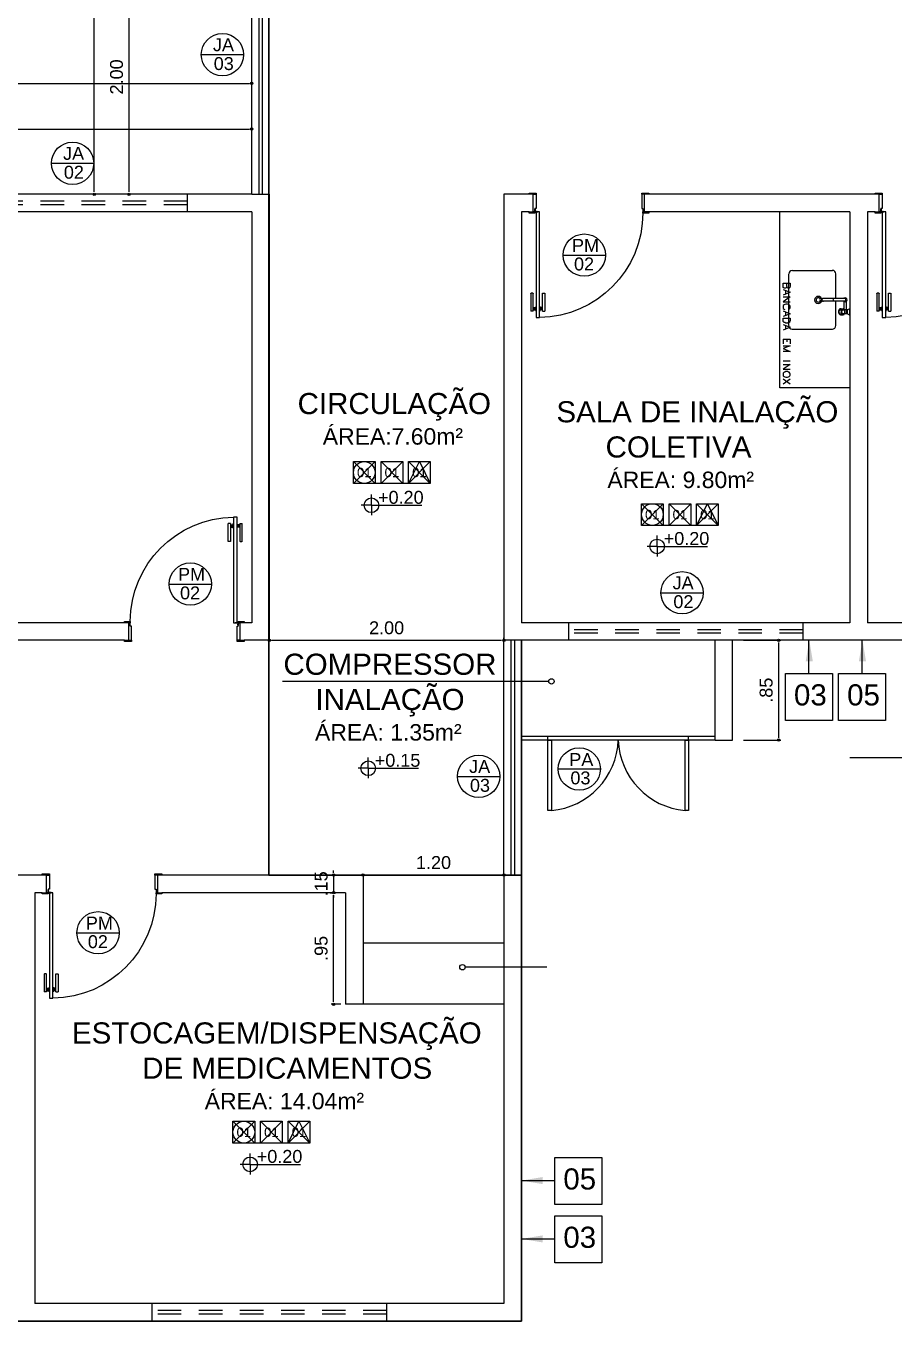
# Model space of a CAD drawing. Header units: millimetres. Extents: x 2125 to 3408, y 1171 to 1686.
# Drawn here: x 2905.72 to 2913.12, y 1519.63 to 1530.67 of the extents above; entities that cross this region are included whole.
import ezdxf
from ezdxf.enums import TextEntityAlignment as Align

# ---------------------------------------------------------------- set-up
doc = ezdxf.new("R2010")
doc.units = ezdxf.units.MM
doc.linetypes.add('CONTORNO_QUADRO_T', pattern=[0.35, 0.2, -0.15])
for name, color, linetype in [('APCOZ', 7, 'Continuous'), ('APCOZ-I', 251, 'Continuous'), ('at_Entity', 7, 'Continuous'), ('CALÇADA', 252, 'Continuous'), ('cotas', 7, 'Continuous'), ('ESQUADRIA', 3, 'Continuous'), ('ESQUADRIAS', 7, 'Continuous'), ('Esquadrias portas', 7, 'Continuous'), ('Esquadrias_Portas', 2, 'Continuous'), ('JANELA2', 1, 'Continuous'), ('LAYOUT', 7, 'Continuous'), ('Layout_Equipamentos', 7, 'Continuous'), ('PAREDE', 4, 'Continuous'), ('TEXTO01', 7, 'Continuous'), ('TEXTO02', 3, 'Continuous'), ('TEXTO03', 2, 'Continuous'), ('TEXTO_ESP_FORRO', 62, 'Continuous'), ('TEXTO_ESP_PAREDES', 10, 'Continuous'), ('TEXTO_ESP_PISO', 150, 'Continuous')]:
    doc.layers.add(name, color=color, linetype=linetype)
doc.styles.add('ARIAL', font='sanss___.ttf')
doc.styles.add('ROMANS', font='arial.ttf')
doc.styles.get("Standard").update_dxf_attribs({"font": 'arial.ttf'})
doc.styles.add('TEXTO1', font='swissko.ttf', dxfattribs={"width": 0.6, "height": 0.1})
doc.dimstyles.new('ESCALA75', dxfattribs={"dimtxt": 0.11, "dimasz": 0.02, "dimexe": 0.02, "dimexo": 0.04, "dimgap": 0.05, "dimtad": 1, "dimzin": 4, "dimdsep": 46, "dimtxsty": 'ROMANS', "dimblk1": 'PPC', "dimblk2": 'PPC', "dimsah": 1, "dimcen": 0.02, "dimclrd": 7, "dimclre": 7, "dimclrt": 3, "dimazin": 1, "dimtfac": 1, "dimtix": 1, "dimtmove": 0, "dimatfit": 3, "dimldrblk": 'PPC', "dimfxl": 0, "dimtolj": 1, "dimtzin": 12, "dimarcsym": 0})

# ---------------------------------------------------------------- blocks, each defined once
blk = doc.blocks.new('P90_02')
at = {"layer": 'ESQUADRIAS', "color": 3, "linetype": 'Continuous'}
for p, q in [((-0.02, 0.77), (-0.02, 0.921)), ((0, 0.921), (0, 0.77)), ((0.023, 0.88), (0.023, 0.92)), ((0.057, 0.88), (0.057, 0.92)), ((0.08, 0.921), (0.08, 0.77)), ((0.1, 0.77), (0.1, 0.921)), ((-0.003, 0.767), (-0.017, 0.767)), ((0.083, 0.767), (0.097, 0.767))]:
    blk.add_line(p, q, dxfattribs=at)
at = {"layer": 'ESQUADRIAS', "color": 3}
for p, q in [((0, 0.921), (-0.02, 0.921)), ((0, 0.91), (0.023, 0.91)), ((0, 0.9), (0.023, 0.9)), ((0, 0.89), (0.023, 0.89)), ((0.023, 0.92), (0.025, 0.92)), ((0.057, 0.92), (0.055, 0.92)), ((0.08, 0.91), (0.057, 0.91)), ((0.08, 0.9), (0.057, 0.9)), ((0.08, 0.89), (0.057, 0.89)), ((0.08, 0.921), (0.1, 0.921)), ((0.023, 0.88), (0.025, 0.88)), ((0.057, 0.88), (0.055, 0.88))]:
    blk.add_line(p, q, dxfattribs=at)
at = {"layer": 'ESQUADRIAS', "color": 2}
for p, q in [((0.025, 0.075), (0.025, 0.975)), ((0.025, 0.975), (0.055, 0.975)), ((0.055, 0.975), (0.055, 0.075)), ((0.055, 0.075), (0.025, 0.075))]:
    blk.add_line(p, q, dxfattribs=at)
at = {"layer": 'ESQUADRIAS'}
for p, q in [((0.016, 0.059), (0.016, 0.062)), ((0.032, 0.074), (0.029, 0.074))]:
    blk.add_line(p, q, dxfattribs=at)
at = {"layer": 'ESQUADRIAS', "color": 3}
for points in [[(0.015, 0.085), (-0.035, 0.085), (-0.035, 0.075), (0.015, 0.075)], [(0.985, 0.085), (0.935, 0.085), (0.935, 0.075), (0.985, 0.075)], [(0.025, -0.075), (0, -0.075), (-0.035, -0.075), (-0.035, -0.085), (0.025, -0.085)], [(0.985, -0.075), (0.925, -0.075), (0.925, -0.085), (0.985, -0.085)]]:
    blk.add_lwpolyline(points, close=True, dxfattribs=at)
at = {"layer": 'ESQUADRIAS', "color": 2}
for points in [[(0.025, 0.045), (0.015, 0.045), (0.015, 0.075), (0, 0.075), (0, -0.075), (0.025, -0.075)], [(0.925, 0.045), (0.935, 0.045), (0.935, 0.075), (0.95, 0.075), (0.95, -0.075), (0.925, -0.075)]]:
    blk.add_lwpolyline(points, close=True, dxfattribs=at)
at = {"layer": 'ESQUADRIAS', "color": 1}
for points in [[(0.016, 0.071, -0.236068), (0.015, 0.073), (0.015, 0.07), (0.015, 0.05), (0.016, 0.05)], [(0.02, 0.074, 0.236068), (0.017, 0.075), (0.02, 0.075), (0.04, 0.075), (0.04, 0.074)]]:
    blk.add_lwpolyline(points, format="xyb", close=True, dxfattribs=at)
at = {"layer": 'ESQUADRIAS'}
for points in [[(0.017, 0.063), (0.016, 0.062), (0.016, 0.062)], [(0.017, 0.058), (0.016, 0.059), (0.016, 0.059)], [(0.017, 0.06), (0.017, 0.06), (0.017, 0.058), (0.017, 0.058), (0.017, 0.063), (0.017, 0.063), (0.017, 0.06), (0.017, 0.06)], [(0.028, 0.073), (0.029, 0.074), (0.029, 0.074)], [(0.03, 0.073), (0.03, 0.073), (0.033, 0.073), (0.033, 0.073), (0.028, 0.073), (0.028, 0.073), (0.03, 0.073), (0.03, 0.073)], [(0.033, 0.073), (0.032, 0.074), (0.032, 0.074)]]:
    blk.add_lwpolyline(points, dxfattribs=at)
at = {"layer": 'ESQUADRIAS', "color": 1}
blk.add_circle((0.017, 0.073), 0.0025, dxfattribs=at)
at = {"layer": 'ESQUADRIAS'}
blk.add_arc((0.043, 0.083), 0.892, 0.1295, 89.2231, dxfattribs=at)
at = {"layer": 'ESQUADRIAS', "color": 3, "linetype": 'Continuous'}
for centre, start, end in [((-0.017, 0.77), 180, 260.5377), ((-0.003, 0.77), 260.5377, 360), ((0.083, 0.77), 180, 279.4623), ((0.097, 0.77), 279.4623, 0)]:
    blk.add_arc(centre, 0.003, start, end, dxfattribs=at)
blk = doc.blocks.new('PPC')
at = {"color": 2}
blk.add_circle((0, 0), 0.5, dxfattribs=at)
blk = doc.blocks.new('*D1009')
at = {"layer": 'cotas', "color": 7, "lineweight": -2, "transparency": 16777216}
for p, q in [((2901.797, 1529.487), (2901.797, 1529.807)), ((2901.817, 1529.787), (2907.627, 1529.787)), ((2907.647, 1529.487), (2907.647, 1529.807))]:
    blk.add_line(p, q, dxfattribs=at)
at = {"layer": 'DEFPOINTS', "color": 0, "transparency": 16777216}
for p in [(2907.647, 1529.787), (2901.797, 1528.703), (2907.647, 1528.703)]:
    blk.add_point(p, dxfattribs=at)
at = {"layer": 'cotas', "color": 7, "lineweight": -2, "transparency": 16777216, "xscale": 0.02, "yscale": 0.02, "zscale": 0.02, "rotation": 180}
blk.add_blockref('PPC', (2901.797, 1529.787), dxfattribs=at)
at = {"layer": 'cotas', "color": 7, "lineweight": -2, "transparency": 16777216, "xscale": 0.02, "yscale": 0.02, "zscale": 0.02}
blk.add_blockref('PPC', (2907.647, 1529.787), dxfattribs=at)
at = {"layer": 'cotas', "color": 3, "transparency": 16777216, "insert": (2904.722, 1529.894), "char_height": 0.11, "attachment_point": 5, "style": 'ROMANS'}
blk.add_mtext('\\A1;5.85', dxfattribs=at)
blk = doc.blocks.new('*D1011')
at = {"layer": 'cotas', "color": 7, "lineweight": -2, "transparency": 16777216}
for p, q in [((2896.247, 1529.876), (2896.247, 1530.196)), ((2896.267, 1530.176), (2907.627, 1530.176)), ((2907.647, 1529.876), (2907.647, 1530.196))]:
    blk.add_line(p, q, dxfattribs=at)
at = {"layer": 'DEFPOINTS', "color": 0, "transparency": 16777216}
for p in [(2907.647, 1530.176), (2896.247, 1529.331), (2907.647, 1529.331)]:
    blk.add_point(p, dxfattribs=at)
at = {"layer": 'cotas', "color": 7, "lineweight": -2, "transparency": 16777216, "xscale": 0.02, "yscale": 0.02, "zscale": 0.02, "rotation": 180}
blk.add_blockref('PPC', (2896.247, 1530.176), dxfattribs=at)
at = {"layer": 'cotas', "color": 7, "lineweight": -2, "transparency": 16777216, "xscale": 0.02, "yscale": 0.02, "zscale": 0.02}
blk.add_blockref('PPC', (2907.647, 1530.176), dxfattribs=at)
at = {"layer": 'cotas', "color": 3, "transparency": 16777216, "insert": (2901.947, 1530.283), "char_height": 0.11, "attachment_point": 5, "style": 'ROMANS'}
blk.add_mtext('\\A1;11.40', dxfattribs=at)
blk = doc.blocks.new('*D1046')
at = {"layer": 'cotas', "color": 7, "lineweight": -2, "transparency": 16777216}
for p, q in [((2908.317, 1523.431), (2908.365, 1523.431)), ((2908.345, 1523.451), (2908.345, 1523.471)), ((2908.345, 1523.431), (2908.345, 1523.281)), ((2908.317, 1523.281), (2908.365, 1523.281)), ((2908.345, 1523.261), (2908.345, 1523.241))]:
    blk.add_line(p, q, dxfattribs=at)
at = {"layer": 'DEFPOINTS', "color": 0, "transparency": 16777216}
for p in [(2908.277, 1523.431), (2908.277, 1523.281), (2908.345, 1523.281)]:
    blk.add_point(p, dxfattribs=at)
at = {"layer": 'cotas', "color": 7, "lineweight": -2, "transparency": 16777216, "xscale": 0.02, "yscale": 0.02, "zscale": 0.02}
for p, rotation in [((2908.345, 1523.431), 270), ((2908.345, 1523.281), 90)]:
    blk.add_blockref('PPC', p, dxfattribs=dict(at, rotation=rotation))
at = {"layer": 'cotas', "color": 3, "transparency": 16777216, "insert": (2908.239, 1523.356), "char_height": 0.11, "attachment_point": 5, "rotation": 90, "style": 'ROMANS'}
blk.add_mtext('\\A1;.15', dxfattribs=at)
blk = doc.blocks.new('*D1047')
at = {"layer": 'cotas', "color": 7, "lineweight": -2, "transparency": 16777216}
for p, q in [((2908.597, 1523.431), (2908.597, 1523.411)), ((2908.617, 1523.431), (2909.777, 1523.431)), ((2909.797, 1523.431), (2909.797, 1523.451))]:
    blk.add_line(p, q, dxfattribs=at)
at = {"layer": 'DEFPOINTS', "color": 0, "transparency": 16777216}
for p in [(2908.597, 1523.431), (2909.797, 1523.431), (2909.797, 1523.431)]:
    blk.add_point(p, dxfattribs=at)
at = {"layer": 'cotas', "color": 7, "lineweight": -2, "transparency": 16777216, "xscale": 0.02, "yscale": 0.02, "zscale": 0.02, "rotation": 180}
blk.add_blockref('PPC', (2908.597, 1523.431), dxfattribs=at)
at = {"layer": 'cotas', "color": 7, "lineweight": -2, "transparency": 16777216, "xscale": 0.02, "yscale": 0.02, "zscale": 0.02}
blk.add_blockref('PPC', (2909.797, 1523.431), dxfattribs=at)
at = {"layer": 'cotas', "color": 3, "transparency": 16777216, "insert": (2909.197, 1523.537), "char_height": 0.11, "attachment_point": 5, "style": 'ROMANS'}
blk.add_mtext('\\A1;1.20', dxfattribs=at)
blk = doc.blocks.new('*D1015')
at = {"layer": 'cotas', "color": 7, "lineweight": -2, "transparency": 16777216}
for p, q in [((2906.901, 1531.231), (2906.581, 1531.231)), ((2906.601, 1529.251), (2906.601, 1531.211)), ((2906.901, 1529.231), (2906.581, 1529.231))]:
    blk.add_line(p, q, dxfattribs=at)
at = {"layer": 'DEFPOINTS', "color": 0, "transparency": 16777216}
for p in [(2906.601, 1531.231), (2907.121, 1531.231), (2907.121, 1529.231)]:
    blk.add_point(p, dxfattribs=at)
at = {"layer": 'cotas', "color": 7, "lineweight": -2, "transparency": 16777216, "xscale": 0.02, "yscale": 0.02, "zscale": 0.02}
for p, rotation in [((2906.601, 1531.231), 90), ((2906.601, 1529.231), 270)]:
    blk.add_blockref('PPC', p, dxfattribs=dict(at, rotation=rotation))
at = {"layer": 'cotas', "color": 3, "transparency": 16777216, "insert": (2906.495, 1530.231), "char_height": 0.11, "attachment_point": 5, "rotation": 90, "style": 'ROMANS'}
blk.add_mtext('\\A1;2.00', dxfattribs=at)
blk = doc.blocks.new('*D1048')
at = {"layer": 'cotas', "color": 7, "lineweight": -2, "transparency": 16777216}
for p, q in [((2907.797, 1525.431), (2907.797, 1525.451)), ((2907.817, 1525.431), (2909.777, 1525.431)), ((2909.797, 1525.431), (2909.797, 1525.451))]:
    blk.add_line(p, q, dxfattribs=at)
at = {"layer": 'DEFPOINTS', "color": 0, "transparency": 16777216}
for p in [(2907.797, 1525.431), (2909.797, 1525.431), (2909.797, 1525.431)]:
    blk.add_point(p, dxfattribs=at)
at = {"layer": 'cotas', "color": 7, "lineweight": -2, "transparency": 16777216, "xscale": 0.02, "yscale": 0.02, "zscale": 0.02, "rotation": 180}
blk.add_blockref('PPC', (2907.797, 1525.431), dxfattribs=at)
at = {"layer": 'cotas', "color": 7, "lineweight": -2, "transparency": 16777216, "xscale": 0.02, "yscale": 0.02, "zscale": 0.02}
blk.add_blockref('PPC', (2909.797, 1525.431), dxfattribs=at)
at = {"layer": 'cotas', "color": 3, "transparency": 16777216, "insert": (2908.797, 1525.537), "char_height": 0.11, "attachment_point": 5, "style": 'ROMANS'}
blk.add_mtext('\\A1;2.00', dxfattribs=at)
blk = doc.blocks.new('*D1049')
at = {"layer": 'cotas', "color": 7, "lineweight": -2, "transparency": 16777216}
for p, q in [((2906.605, 1535.031), (2906.285, 1535.031)), ((2906.305, 1529.251), (2906.305, 1535.011)), ((2906.605, 1529.231), (2906.285, 1529.231))]:
    blk.add_line(p, q, dxfattribs=at)
at = {"layer": 'DEFPOINTS', "color": 0, "transparency": 16777216}
for p in [(2906.305, 1535.031), (2907.647, 1535.031), (2907.647, 1529.231)]:
    blk.add_point(p, dxfattribs=at)
at = {"layer": 'cotas', "color": 7, "lineweight": -2, "transparency": 16777216, "xscale": 0.02, "yscale": 0.02, "zscale": 0.02}
for p, rotation in [((2906.305, 1535.031), 90), ((2906.305, 1529.231), 270)]:
    blk.add_blockref('PPC', p, dxfattribs=dict(at, rotation=rotation))
at = {"layer": 'cotas', "color": 3, "transparency": 16777216, "insert": (2906.199, 1532.131), "char_height": 0.11, "attachment_point": 5, "rotation": 90, "style": 'ROMANS'}
blk.add_mtext('\\A1;5.80', dxfattribs=at)
blk = doc.blocks.new('new block17')
at = {"layer": 'APCOZ'}
for p, q in [((0.544, 0.759), (0.373, 0.759)), ((0.544, 0.739), (0.373, 0.739)), ((0.519, 0.672), (0.541, 0.672)), ((0.548, 0.735), (0.548, 0.67)), ((0.568, 0.735), (0.568, 0.665)), ((0.577, 0.665), (0.568, 0.665)), ((0.577, 0.665), (0.599, 0.676)), ((0.519, 0.622), (0.541, 0.622)), ((0.577, 0.63), (0.553, 0.63)), ((0.577, 0.63), (0.599, 0.619))]:
    blk.add_line(p, q, dxfattribs=at)
at = {"layer": 'APCOZ', "linetype": 'Continuous'}
for points in [[(0.519, 0.672, 0), (0.515, 0.672, 0), (0.512, 0.671, 0), (0.51, 0.668, 0), (0.507, 0.666, 0), (0.505, 0.662, 0), (0.503, 0.658, 0), (0.502, 0.654, 0), (0.502, 0.65, 0), (0.502, 0.645, 0), (0.502, 0.641, 0), (0.503, 0.636, 0), (0.505, 0.633, 0), (0.507, 0.629, 0), (0.51, 0.626, 0), (0.512, 0.624, 0), (0.515, 0.623, 0), (0.519, 0.622, 0)], [(0.548, 0.67, 0), (0.547, 0.671, 0), (0.545, 0.672, 0), (0.544, 0.672, 0), (0.542, 0.672, 0), (0.541, 0.672, 0)], [(0.541, 0.622, 0), (0.543, 0.623, 0), (0.546, 0.624, 0), (0.549, 0.625, 0), (0.551, 0.627, 0), (0.553, 0.63, 0)]]:
    blk.add_polyline3d(points, dxfattribs=at)
at = {"layer": 'APCOZ'}
for centre, radius, start, end in [((0.368, 0.749), 0.0112, 63.7208, 296.2792), ((0.558, 0.749), 0.0173, 125.4187, 144.5813), ((0.558, 0.749), 0.0173, 215.4187, 234.5813), ((0.558, 0.749), 0.0173, 54.5813, 125.4187), ((0.558, 0.749), 0.0173, 305.4187, 54.5813)]:
    blk.add_arc(centre, radius, start, end, dxfattribs=at)
at = {"layer": 'APCOZ-I'}
for p, q in [((0.373, 0.759), (0.368, 0.759)), ((0.373, 0.739), (0.368, 0.739)), ((0.533, 0.663), (0.554, 0.663)), ((0.562, 0.759), (0.544, 0.759)), ((0.562, 0.739), (0.544, 0.739)), ((0.568, 0.665), (0.553, 0.665)), ((0.577, 0.63), (0.577, 0.665)), ((0.533, 0.632), (0.554, 0.632))]:
    blk.add_line(p, q, dxfattribs=at)
at = {"layer": 'APCOZ-I', "linetype": 'Continuous'}
for points in [[(0.515, 0.628, 0), (0.518, 0.628, 0), (0.52, 0.63, 0), (0.522, 0.631, 0), (0.523, 0.634, 0), (0.525, 0.637, 0), (0.525, 0.641, 0), (0.526, 0.644, 0), (0.526, 0.648, 0), (0.526, 0.652, 0), (0.525, 0.656, 0), (0.524, 0.659, 0), (0.522, 0.662, 0), (0.521, 0.664, 0), (0.519, 0.666, 0), (0.517, 0.667, 0), (0.514, 0.667, 0), (0.512, 0.666, 0), (0.51, 0.664, 0), (0.509, 0.662, 0), (0.507, 0.659, 0), (0.506, 0.656, 0), (0.505, 0.652, 0), (0.505, 0.648, 0), (0.505, 0.644, 0), (0.505, 0.641, 0), (0.506, 0.637, 0), (0.508, 0.634, 0), (0.509, 0.631, 0), (0.511, 0.63, 0), (0.513, 0.628, 0), (0.515, 0.628, 0)], [(0.532, 0.664, 0), (0.53, 0.667, 0), (0.528, 0.669, 0), (0.525, 0.671, 0), (0.522, 0.672, 0), (0.519, 0.672, 0)], [(0.553, 0.665, 0), (0.552, 0.666, 0), (0.551, 0.667, 0), (0.55, 0.668, 0), (0.549, 0.669, 0), (0.548, 0.67, 0)], [(0.554, 0.664, 0), (0.554, 0.664, 0), (0.554, 0.664, 0), (0.554, 0.665, 0), (0.553, 0.665, 0), (0.553, 0.665, 0)], [(0.519, 0.622, 0), (0.522, 0.623, 0), (0.525, 0.624, 0), (0.527, 0.625, 0), (0.53, 0.628, 0), (0.532, 0.631, 0)], [(0.553, 0.63, 0), (0.553, 0.63, 0), (0.554, 0.63, 0), (0.554, 0.631, 0), (0.554, 0.631, 0), (0.554, 0.631, 0)]]:
    blk.add_polyline3d(points, dxfattribs=at)
at = {"layer": 'APCOZ-I'}
for centre, radius, start, end in [((0.368, 0.749), 0.01, 90, 270), ((0.435, 0.749), 0.0233, 334.5555, 25.4445), ((0.562, 0.647), 0.0335, 153.9749, 206.0251), ((0.531, 0.663), 0.002, 333.9749, 32.1559), ((0.558, 0.749), 0.0173, 234.5813, 305.4187), ((0.558, 0.749), 0.0126, 232.2518, 127.7482), ((0.607, 0.647), 0.0549, 164.3139, 195.6861), ((0.552, 0.663), 0.002, 344.314, 31.5675), ((0.541, 0.749), 0.0233, 334.5555, 25.4445), ((0.648, 0.647), 0.0816, 167.5382, 192.4618), ((0.874, 0.647), 0.279, 174.3752, 185.6248), ((0.531, 0.632), 0.002, 327.8441, 26.0251), ((0.552, 0.632), 0.002, 328.4325, 15.6861)]:
    blk.add_arc(centre, radius, start, end, dxfattribs=at)
at = {"layer": 'at_Entity', "color": 0}
for p, q in [((0, 0), (0, 1.498)), ((0.108, 0.999), (0.449, 0.999)), ((0.029, 0.864), (0.029, 0.891)), ((0.029, 0.891), (0.09, 0.891)), ((0.061, 0.864), (0.061, 0.891)), ((0.078, 0.529), (0.078, 0.969)), ((0.09, 0.891), (0.09, 0.864)), ((0.478, 0.759), (0.478, 0.969)), ((0.031, 0.855), (0.029, 0.864)), ((0.029, 0.836), (0.09, 0.813)), ((0.09, 0.813), (0.029, 0.79)), ((0.029, 0.775), (0.09, 0.775)), ((0.09, 0.775), (0.029, 0.733)), ((0.035, 0.851), (0.031, 0.855)), ((0.039, 0.849), (0.035, 0.851)), ((0.05, 0.849), (0.039, 0.849)), ((0.054, 0.851), (0.05, 0.849)), ((0.05, 0.828), (0.05, 0.798)), ((0.058, 0.855), (0.054, 0.851)), ((0.061, 0.864), (0.058, 0.855)), ((0.065, 0.855), (0.061, 0.864)), ((0.067, 0.851), (0.065, 0.855)), ((0.073, 0.849), (0.067, 0.851)), ((0.08, 0.849), (0.073, 0.849)), ((0.084, 0.851), (0.08, 0.849)), ((0.088, 0.855), (0.084, 0.851)), ((0.09, 0.864), (0.088, 0.855)), ((0.029, 0.733), (0.09, 0.733)), ((0.031, 0.701), (0.029, 0.695)), ((0.029, 0.695), (0.029, 0.682)), ((0.029, 0.682), (0.031, 0.676)), ((0.037, 0.705), (0.031, 0.701)), ((0.031, 0.676), (0.037, 0.669)), ((0.044, 0.709), (0.037, 0.705)), ((0.037, 0.669), (0.044, 0.667)), ((0.052, 0.712), (0.044, 0.709)), ((0.067, 0.712), (0.052, 0.712)), ((0.075, 0.709), (0.067, 0.712)), ((0.082, 0.705), (0.075, 0.709)), ((0.075, 0.667), (0.082, 0.669)), ((0.088, 0.701), (0.082, 0.705)), ((0.082, 0.669), (0.088, 0.676)), ((0.09, 0.695), (0.088, 0.701)), ((0.088, 0.676), (0.09, 0.682)), ((0.09, 0.682), (0.09, 0.695)), ((0.478, 0.529), (0.478, 0.739)), ((0.029, 0.654), (0.09, 0.631)), ((0.09, 0.631), (0.029, 0.608)), ((0.029, 0.593), (0.09, 0.593)), ((0.029, 0.572), (0.029, 0.593)), ((0.031, 0.563), (0.029, 0.572)), ((0.037, 0.557), (0.031, 0.563)), ((0.044, 0.555), (0.037, 0.557)), ((0.052, 0.551), (0.044, 0.555)), ((0.05, 0.646), (0.05, 0.616)), ((0.075, 0.555), (0.067, 0.551)), ((0.082, 0.557), (0.075, 0.555)), ((0.088, 0.563), (0.082, 0.557)), ((0.09, 0.572), (0.088, 0.563)), ((0.09, 0.593), (0.09, 0.572)), ((0.029, 0.54), (0.09, 0.515)), ((0.09, 0.515), (0.029, 0.491)), ((0.05, 0.53), (0.05, 0.5)), ((0.067, 0.551), (0.052, 0.551)), ((0.108, 0.499), (0.449, 0.499)), ((0.029, 0.415), (0.09, 0.415)), ((0.029, 0.415), (0.029, 0.375)), ((0.029, 0.358), (0.09, 0.358)), ((0.09, 0.358), (0.029, 0.335)), ((0.029, 0.335), (0.09, 0.31)), ((0.061, 0.415), (0.061, 0.39)), ((0.09, 0.415), (0.09, 0.375)), ((0.09, 0.31), (0.029, 0.31)), ((0.09, 0.225), (0.029, 0.225)), ((0.029, 0.199), (0.09, 0.199)), ((0.09, 0.199), (0.029, 0.159)), ((0.029, 0.159), (0.09, 0.159)), ((0.031, 0.125), (0.029, 0.119)), ((0.029, 0.119), (0.029, 0.108)), ((0.037, 0.132), (0.031, 0.125)), ((0.044, 0.134), (0.037, 0.132)), ((0.052, 0.138), (0.044, 0.134)), ((0.067, 0.138), (0.052, 0.138)), ((0.075, 0.134), (0.067, 0.138)), ((0.082, 0.132), (0.075, 0.134)), ((0.088, 0.125), (0.082, 0.132)), ((0.09, 0.119), (0.088, 0.125)), ((0.09, 0.108), (0.09, 0.119)), ((0.599, 0), (0, 0)), ((0.029, 0.108), (0.031, 0.102)), ((0.09, 0.073), (0.029, 0.03)), ((0.09, 0.03), (0.029, 0.073)), ((0.031, 0.102), (0.037, 0.096)), ((0.037, 0.096), (0.044, 0.094)), ((0.044, 0.094), (0.052, 0.089)), ((0.052, 0.089), (0.067, 0.089)), ((0.067, 0.089), (0.075, 0.094)), ((0.075, 0.094), (0.082, 0.096)), ((0.082, 0.096), (0.088, 0.102)), ((0.088, 0.102), (0.09, 0.108))]:
    blk.add_line(p, q, dxfattribs=at)
for centre, radius, start, end in [((0.107, 0.97), 0.0289, 88.5161, 181.4839), ((0.451, 0.972), 0.0273, 354.9724, 95.0276), ((0.329, 0.748), 0.0307, 90, 180), ((0.329, 0.748), 0.0307, 360, 90), ((0.329, 0.748), 0.0307, 180, 270), ((0.329, 0.748), 0.018, 90, 180), ((0.329, 0.748), 0.018, 180, 270), ((0.329, 0.748), 0.018, 360, 90), ((0.329, 0.748), 0.018, 270, 0), ((0.329, 0.748), 0.0307, 270, 0), ((0.107, 0.528), 0.0289, 178.5159, 271.4841), ((0.448, 0.53), 0.0307, 270, 0)]:
    blk.add_arc(centre, radius, start, end, dxfattribs=at)
blk = doc.blocks.new('Esp_Pis_Par_For_Esc100')
at = {"layer": 'DEFPOINTS'}
for p, q in [((0, 0.37), (0.37, 0)), ((0.37, 0.37), (0, 0)), ((0.47, 0.37), (0.84, 0)), ((0.84, 0.37), (0.47, 0)), ((0.94, 0.37), (1.31, 0)), ((1.31, 0.37), (0.94, 0)), ((0.47, 0), (0.37, 0)), ((0.94, 0), (0.84, 0))]:
    blk.add_line(p, q, dxfattribs=at)
for points in [[(0.37, 0.37), (0.37, 0), (0, 0), (0, 0.37)], [(1.31, 0.37), (1.31, 0), (0.94, 0), (0.94, 0.37)]]:
    blk.add_lwpolyline(points, close=True, dxfattribs=at)
at = {"layer": 'TEXTO_ESP_FORRO'}
blk.add_lwpolyline([(0.94, 0), (1.125, 0.37), (1.31, 0)], close=True, dxfattribs=at)
at = {"layer": 'TEXTO_ESP_PAREDES'}
blk.add_lwpolyline([(0.84, 0.37), (0.84, 0), (0.47, 0), (0.47, 0.37)], close=True, dxfattribs=at)
at = {"layer": 'TEXTO_ESP_PISO'}
blk.add_circle((0.185, 0.185), 0.185, dxfattribs=at)
at = {"layer": 'TEXTO_ESP_FORRO', "color": 3, "linetype": 'ByBlock', "style": 'ARIAL', "text_generation_flag": 6}
blk.add_attdef('FOR', text='', height=0.16, rotation=180, dxfattribs=at).set_placement((1.125, 0.185), align=Align.MIDDLE_CENTER)
at = {"layer": 'TEXTO_ESP_PAREDES', "color": 3, "linetype": 'ByBlock', "ltscale": 0.0001, "style": 'ARIAL', "text_generation_flag": 6}
blk.add_attdef('PAR', text='', height=0.16, rotation=180, dxfattribs=at).set_placement((0.655, 0.185), align=Align.MIDDLE_CENTER)
at = {"layer": 'TEXTO_ESP_PISO', "color": 3, "linetype": 'ByBlock', "style": 'ARIAL', "text_generation_flag": 6}
blk.add_attdef('PIS', text='', height=0.16, rotation=180, dxfattribs=at).set_placement((0.185, 0.185), align=Align.MIDDLE_CENTER)
blk = doc.blocks.new('*D1051')
at = {"layer": 'cotas', "color": 7, "lineweight": -2, "transparency": 16777216}
for p, q in [((2911.839, 1525.431), (2912.159, 1525.431)), ((2912.139, 1525.411), (2912.139, 1524.601)), ((2911.839, 1524.581), (2912.159, 1524.581))]:
    blk.add_line(p, q, dxfattribs=at)
at = {"layer": 'DEFPOINTS', "color": 0, "transparency": 16777216}
for p in [(2911.747, 1525.431), (2911.747, 1524.581), (2912.139, 1524.581)]:
    blk.add_point(p, dxfattribs=at)
at = {"layer": 'cotas', "color": 7, "lineweight": -2, "transparency": 16777216, "xscale": 0.02, "yscale": 0.02, "zscale": 0.02}
for p, rotation in [((2912.139, 1525.431), 90), ((2912.139, 1524.581), 270)]:
    blk.add_blockref('PPC', p, dxfattribs=dict(at, rotation=rotation))
at = {"layer": 'cotas', "color": 3, "transparency": 16777216, "insert": (2912.033, 1525.006), "char_height": 0.11, "attachment_point": 5, "rotation": 90, "style": 'ROMANS'}
blk.add_mtext('\\A1;.85', dxfattribs=at)
blk = doc.blocks.new('new block4')
at = {"layer": 'TEXTO01'}
h = blk.add_hatch(dxfattribs=at)
h.set_pattern_fill('ANGLE', color=256)
h.set_pattern_definition([(0, (-2260.456, -913.906), (0, 6.985), [5.08, -1.905]), (90, (-2260.456, -913.906), (-6.985, 4e-16), [5.08, -1.905])])
h.paths.add_polyline_path([(0, 0), (0, -0.062, 0.414214), (0.062, 0)])
h.paths.add_polyline_path([(0, 0), (0, 0.062, 0.414214), (-0.062, 0)])
for q in [(-0.086, 0), (0, 0.093), (0.429, 0), (0, -0.085)]:
    blk.add_line((0, 0), q, dxfattribs=at)
blk.add_circle((0, 0), 0.0624, dxfattribs=at)
blk = doc.blocks.new('*D1054')
at = {"layer": 'cotas', "color": 7, "lineweight": -2, "transparency": 16777216}
for p, q in [((2908.407, 1523.281), (2908.325, 1523.281)), ((2908.345, 1522.351), (2908.345, 1523.261)), ((2908.407, 1522.331), (2908.325, 1522.331))]:
    blk.add_line(p, q, dxfattribs=at)
at = {"layer": 'DEFPOINTS', "color": 0, "transparency": 16777216}
for p in [(2908.345, 1523.281), (2908.447, 1523.281), (2908.447, 1522.331)]:
    blk.add_point(p, dxfattribs=at)
at = {"layer": 'cotas', "color": 7, "lineweight": -2, "transparency": 16777216, "xscale": 0.02, "yscale": 0.02, "zscale": 0.02}
for p, rotation in [((2908.345, 1523.281), 90), ((2908.345, 1522.331), 270)]:
    blk.add_blockref('PPC', p, dxfattribs=dict(at, rotation=rotation))
at = {"layer": 'cotas', "color": 3, "transparency": 16777216, "insert": (2908.239, 1522.806), "char_height": 0.11, "attachment_point": 5, "rotation": 90, "style": 'ROMANS'}
blk.add_mtext('\\A1;.95', dxfattribs=at)

msp = doc.modelspace()

# ---------------------------------------------------------------- hatches: boundary and pattern name
at = {"layer": 'TEXTO01'}
h = msp.add_hatch(dxfattribs=at)
h.set_pattern_fill('ANGLE', color=256)
h.set_pattern_definition([(0, (625.045, 642.476), (0, 6.985), [5.08, -1.905]), (90, (625.045, 642.476), (-6.985, 4e-16), [5.08, -1.905])])
h.paths.add_polyline_path([(2910.2251, 1525.0814, 1), (2910.1795, 1525.0814, 1)])
h = msp.add_hatch(dxfattribs=at)
h.set_pattern_fill('ANGLE', color=256)
h.set_pattern_definition([(0, (624.286, 640.0404), (0, 6.985), [5.08, -1.905]), (90, (624.286, 640.0404), (-6.985, 4e-16), [5.08, -1.905])])
h.paths.add_polyline_path([(2909.4663, 1522.6459, 1), (2909.4207, 1522.6459, 1)])

# ---------------------------------------------------------------- linework, layer by layer
for p, q in [((2912.3972, 1525.1491), (2912.3972, 1525.431)), ((2912.8503, 1525.1491), (2912.8503, 1525.431)), ((2911.5967, 1524.611), (2909.9467, 1524.611)), ((2911.5967, 1524.581), (2909.9467, 1524.581)), ((2910.162, 1522.6457), (2909.4663, 1522.6457)), ((2910.2309, 1520.8248), (2909.949, 1520.8248)), ((2910.2309, 1520.328), (2909.949, 1520.328))]:
    msp.add_line(p, q)
at = {"linetype": 'Continuous'}
for p, q in [((2909.7967, 1522.851), (2908.5967, 1522.851)), ((2909.7967, 1522.331), (2908.4467, 1522.331))]:
    msp.add_line(p, q, dxfattribs=at)
for points in [[(2896.2467, 1535.031), (2907.7936, 1535.031), (2907.7936, 1523.431), (2909.9467, 1523.431), (2909.9467, 1519.631), (2894.7467, 1519.631)], [(2896.2467, 1519.781), (2896.2467, 1519.631), (2909.9467, 1519.631), (2909.9467, 1523.431), (2907.7936, 1523.431), (2907.7936, 1535.031), (2896.2467, 1535.031), (2896.2467, 1519.631)], [(2909.9467, 1523.431), (2907.7936, 1523.431), (2907.7936, 1535.031), (2941.0467, 1535.031), (2941.0467, 1525.831), (2938.1967, 1525.831), (2938.1967, 1527.281)], [(2909.9467, 1523.431), (2907.7936, 1523.431), (2907.7936, 1535.031), (2941.0467, 1535.031), (2941.0467, 1519.631), (2920.0967, 1519.631), (2920.0967, 1525.431), (2909.9467, 1525.431), (2909.9467, 1523.431)]]:
    msp.add_lwpolyline(points)
for points in [[(2912.1972, 1525.1491), (2912.5972, 1525.1491), (2912.5972, 1524.7491), (2912.1972, 1524.7491)], [(2912.6503, 1525.1491), (2913.0503, 1525.1491), (2913.0503, 1524.7491), (2912.6503, 1524.7491)], [(2910.2309, 1521.0248), (2910.6309, 1521.0248), (2910.6309, 1520.6248), (2910.2309, 1520.6248)], [(2910.2309, 1520.528), (2910.6309, 1520.528), (2910.6309, 1520.128), (2910.2309, 1520.128)]]:
    msp.add_lwpolyline(points, close=True)
at = {"layer": 'CALÇADA', "linetype": 'Continuous'}
msp.add_line((2919.0967, 1524.431), (2912.7467, 1524.431), dxfattribs=at)
at = {"layer": 'ESQUADRIA'}
for p, q in [((2907.7067, 1531.231), (2907.7067, 1529.231)), ((2907.7367, 1531.231), (2907.7367, 1529.231)), ((2909.8567, 1525.431), (2909.8567, 1523.431)), ((2909.8867, 1525.431), (2909.8867, 1523.431))]:
    msp.add_line(p, q, dxfattribs=at)
at = {"layer": 'ESQUADRIA', "linetype": 'CONTORNO_QUADRO_T'}
for p, q in [((2907.0967, 1529.171), (2905.0967, 1529.171)), ((2907.0967, 1529.141), (2905.0967, 1529.141)), ((2912.3467, 1525.521), (2910.3467, 1525.521)), ((2912.3467, 1525.491), (2910.3467, 1525.491)), ((2908.7967, 1519.721), (2906.7967, 1519.721)), ((2908.7967, 1519.691), (2906.7967, 1519.691))]:
    msp.add_line(p, q, dxfattribs=at)
at = {"layer": 'Esquadrias portas'}
for centre, start, end in [((2910.1471, 1524.6037), 275.01546, 357.92214), ((2911.3964, 1524.6037), 182.07786, 264.98454)]:
    msp.add_arc(centre, 0.6251, start, end, dxfattribs=at)
at = {"layer": 'Esquadrias_Portas'}
for p, q in [((2910.1717, 1524.581), (2910.1717, 1524.611)), ((2911.3717, 1524.581), (2911.3717, 1524.611))]:
    msp.add_line(p, q, dxfattribs=at)
for points in [[(2910.2017, 1524.581), (2910.2017, 1523.981), (2910.1717, 1523.981), (2910.1717, 1524.581), (2910.2017, 1524.581)], [(2911.3717, 1524.581), (2911.3717, 1523.981), (2911.3417, 1523.981), (2911.3417, 1524.581), (2911.3717, 1524.581)]]:
    msp.add_lwpolyline(points, dxfattribs=at)
at = {"layer": 'JANELA2'}
for p, q in [((2907.6467, 1529.231), (2907.6467, 1531.231)), ((2907.7967, 1529.231), (2907.7967, 1531.231)), ((2907.0967, 1529.231), (2907.0967, 1529.081)), ((2907.6467, 1529.231), (2907.7967, 1529.231)), ((2910.3467, 1525.581), (2910.3467, 1525.431)), ((2912.3467, 1525.581), (2912.3467, 1525.431)), ((2909.7967, 1523.431), (2909.7967, 1525.431)), ((2909.9467, 1523.431), (2909.9467, 1525.431)), ((2906.7967, 1519.781), (2906.7967, 1519.631)), ((2908.7967, 1519.781), (2908.7967, 1519.631))]:
    msp.add_line(p, q, dxfattribs=at)
at = {"layer": 'LAYOUT'}
for points in [[(2912.3704, 1525.2532), (2912.4004, 1525.4332), (2912.4304, 1525.2532)], [(2912.8236, 1525.2532), (2912.8536, 1525.4332), (2912.8836, 1525.2532)], [(2910.1267, 1520.798), (2909.9467, 1520.828), (2910.1267, 1520.858)], [(2910.1267, 1520.3013), (2909.9467, 1520.3313), (2910.1267, 1520.3613)]]:
    msp.add_solid(points, dxfattribs=at)
at = {"layer": 'PAREDE', "linetype": 'Continuous'}
for p, q in [((2907.6467, 1529.231), (2896.2467, 1529.231)), ((2909.7967, 1529.231), (2909.7967, 1525.431)), ((2910.0117, 1529.231), (2909.7967, 1529.231)), ((2912.9617, 1529.231), (2910.9967, 1529.231)), ((2907.6467, 1529.081), (2901.7967, 1529.081)), ((2909.9467, 1529.081), (2909.9467, 1525.581)), ((2910.0117, 1529.081), (2909.9467, 1529.081)), ((2912.7467, 1529.081), (2910.9967, 1529.081)), ((2912.7467, 1529.081), (2912.7467, 1525.581)), ((2912.8967, 1529.081), (2912.8967, 1525.581)), ((2912.9617, 1529.081), (2912.8967, 1529.081)), ((2906.5617, 1525.581), (2901.7967, 1525.581)), ((2907.6467, 1525.581), (2907.5817, 1525.581)), ((2912.7467, 1525.581), (2909.9467, 1525.581)), ((2917.1467, 1525.581), (2912.8967, 1525.581)), ((2906.5617, 1525.431), (2901.6467, 1525.431)), ((2907.7967, 1525.431), (2907.5817, 1525.431)), ((2920.0967, 1525.431), (2909.7967, 1525.431)), ((2911.5967, 1524.581), (2911.5967, 1525.431)), ((2911.7467, 1524.581), (2911.7467, 1525.431)), ((2911.5967, 1524.581), (2911.7467, 1524.581)), ((2905.8617, 1523.431), (2905.5817, 1523.431)), ((2908.5967, 1523.431), (2906.8817, 1523.431)), ((2908.5967, 1523.431), (2908.5967, 1522.331)), ((2909.7967, 1523.431), (2909.7967, 1519.781)), ((2909.7967, 1523.431), (2909.9467, 1523.431)), ((2909.9467, 1523.431), (2909.9467, 1519.631)), ((2905.7967, 1523.281), (2905.7967, 1519.781)), ((2905.8617, 1523.281), (2905.7967, 1523.281)), ((2908.4467, 1523.281), (2906.8817, 1523.281)), ((2908.4467, 1523.281), (2908.4467, 1522.331)), ((2909.7967, 1519.781), (2905.7967, 1519.781)), ((2909.9467, 1519.631), (2894.7467, 1519.631))]:
    msp.add_line(p, q, dxfattribs=at)
at = {"layer": 'PAREDE'}
for p, q in [((2907.7967, 1529.231), (2907.7967, 1525.431)), ((2907.6467, 1529.081), (2907.6467, 1525.581))]:
    msp.add_line(p, q, dxfattribs=at)
at = {"layer": 'TEXTO01'}
for p, q in [((2907.2172, 1530.4206), (2907.5779, 1530.4206)), ((2905.9395, 1529.495), (2906.3003, 1529.495)), ((2910.3018, 1528.7127), (2910.6625, 1528.7127)), ((2906.9432, 1525.9104), (2907.3039, 1525.9104)), ((2911.1357, 1525.8362), (2911.4965, 1525.8362)), ((2910.1795, 1525.0812), (2907.9081, 1525.0812)), ((2910.2583, 1524.3347), (2910.619, 1524.3347)), ((2909.4014, 1524.2717), (2909.7622, 1524.2717)), ((2906.1573, 1522.939), (2906.518, 1522.939))]:
    msp.add_line(p, q, dxfattribs=at)
for centre, radius in [((2907.3975, 1530.4206), 0.1804), ((2906.1199, 1529.495), 0.1804), ((2910.4821, 1528.7127), 0.1804), ((2907.1236, 1525.9104), 0.1804), ((2911.3161, 1525.8362), 0.1804), ((2910.2023, 1525.0814), 0.0228), ((2909.5818, 1524.2717), 0.1804), ((2910.4386, 1524.3347), 0.1804), ((2906.3376, 1522.939), 0.1804), ((2909.4435, 1522.6459), 0.0228)]:
    msp.add_circle(centre, radius, dxfattribs=at)

# ---------------------------------------------------------------- block references
at = {"layer": 'ESQUADRIAS', "xscale": -1, "rotation": 180}
for p in [(2910.0467, 1529.156), (2912.9967, 1529.156), (2905.8967, 1523.356)]:
    msp.add_blockref('P90_02', p, dxfattribs=at)
at = {"layer": 'ESQUADRIAS', "xscale": -1}
msp.add_blockref('P90_02', (2907.5467, 1525.506), dxfattribs=at)
at = {"layer": 'Layout_Equipamentos'}
msp.add_blockref('new block17', (2912.1479, 1527.5828), dxfattribs=at)
at = {"layer": 'TEXTO01'}
for p in [(2908.6674, 1526.5812), (2911.1031, 1526.2308), (2908.6401, 1524.3409), (2907.6335, 1520.9663)]:
    msp.add_blockref('new block4', p, dxfattribs=at)
at = {"layer": 'TEXTO02', "xscale": 0.5, "yscale": 0.5, "zscale": 0.5}
for p in [(2908.5145, 1526.7683), (2910.9699, 1526.4099), (2907.4874, 1521.1479)]:
    msp.add_blockref('Esp_Pis_Par_For_Esc100', p, dxfattribs=at).add_auto_attribs({'PIS': '01', 'PAR': '01', 'FOR': '01'})

# ---------------------------------------------------------------- texts
at = {"layer": 'cotas', "ltscale": 0.0001, "char_height": 0.11, "width": 0.503613, "attachment_point": 1, "style": 'TEXTO1'}
for s, insert in [('\\pi0.06832;{\\fSansSerif|b0|i0|c2|p2;\\W1;+0.20}', (2908.6555, 1526.7041)), ('\\pi0.06832;{\\fSansSerif|b0|i0|c2|p2;\\W1;+0.20}', (2911.0911, 1526.3536)), ('\\pi0.06779;{\\fSansSerif|b0|i0|c2|p2;\\W1;+0.15}', (2908.6281, 1524.4637)), ('\\pi0.06832;{\\fSansSerif|b0|i0|c2|p2;\\W1;+0.20}', (2907.6216, 1521.0891))]:
    msp.add_mtext(s, dxfattribs=dict(at, insert=insert))
at = {"layer": 'TEXTO01', "ltscale": 0.0001, "char_height": 0.11, "width": 0.330365, "attachment_point": 1, "style": 'TEXTO1'}
for s, insert in [('{\\fSansSerif|b0|i0|c2|p2;\\W1;JA}', (2907.3164, 1530.5601)), ('{\\fSansSerif|b0|i0|c2|p2;\\W1;03}', (2907.3232, 1530.3995)), ('{\\fSansSerif|b0|i0|c2|p2;\\W1;JA}', (2906.0388, 1529.6345)), ('{\\fSansSerif|b0|i0|c2|p2;\\W1;02}', (2906.0455, 1529.4739)), ('{\\fSansSerif|b0|i0|c2|p2;\\W1;PM}', (2910.3774, 1528.8506)), ('{\\fSansSerif|b0|i0|c2|p2;\\W1;02}', (2910.3945, 1528.6922)), ('{\\fSansSerif|b0|i0|c2|p2;\\W1;PM}', (2907.0188, 1526.0483)), ('{\\fSansSerif|b0|i0|c2|p2;\\W1;JA}', (2911.235, 1525.9757)), ('{\\fSansSerif|b0|i0|c2|p2;\\W1;02}', (2907.0359, 1525.8899)), ('{\\fSansSerif|b0|i0|c2|p2;\\W1;02}', (2911.2417, 1525.8151)), ('{\\fSansSerif|b0|i0|c2|p2;\\W1;PA}', (2910.3543, 1524.4703)), ('{\\fSansSerif|b0|i0|c2|p2;\\W1;JA}', (2909.5007, 1524.4111)), ('{\\fSansSerif|b0|i0|c2|p2;\\W1;03}', (2910.3639, 1524.3138)), ('{\\fSansSerif|b0|i0|c2|p2;\\W1;03}', (2909.5074, 1524.2505)), ('{\\fSansSerif|b0|i0|c2|p2;\\W1;PM}', (2906.2329, 1523.0769)), ('{\\fSansSerif|b0|i0|c2|p2;\\W1;02}', (2906.25, 1522.9184))]:
    msp.add_mtext(s, dxfattribs=dict(at, insert=insert))
at = {"layer": 'TEXTO02', "ltscale": 0.0001, "char_height": 0.18, "attachment_point": 1}
for s, insert in [('03', (2912.2697, 1525.0562)), ('05', (2912.7228, 1525.0562)), ('05', (2910.3034, 1520.9319)), ('03', (2910.3034, 1520.4351))]:
    msp.add_mtext(s, dxfattribs=dict(at, insert=insert))
at = {"layer": 'TEXTO03', "ltscale": 0.0001, "char_height": 0.12, "attachment_point": 1, "style": 'TEXTO1'}
for s, insert, width in [('\\pi-0.0659;{\\fSansSerif|b0|i0|c2|p2;\\H1.5x;\\W1;\\C2;CIRCULAÇÃO\\P\\pi0.14883;\\H0.77777x;\\C3;ÁREA:7.60m²}', (2908.104, 1527.538), 1.466226), ('{\\fSansSerif|b0|i0|c2|p2;\\H1.5x;\\W1;\\C2;SALA DE INALAÇÃO\\P      COLETIVA\\P\\H0.77777x;\\C3;        ÁREA: 9.80m²}', (2910.2445, 1527.4682), 2.650696), ('\\pi0.91591;{\\fSansSerif|b0|i0|c2|p2;\\H1.5x;\\W1;\\C2;COMPRESSOR \\P\\pi1.1889;INALAÇÃO\\P\\pi1.1854;\\H0.7778x;\\C3;ÁREA: 1.35m²}', (2907.0013, 1525.3172), 3.592802), ('{\\fSansSerif|b0|i0|c2|p2;\\H1.5x;\\W1;\\C2;ESTOCAGEM/DISPENSAÇÃO\\P\\pi0.59899;DE MEDICAMENTOS\\P\\pi1.132;\\H0.77777x;\\C3;ÁREA: 14.04m²}', (2906.1145, 1522.1758), 3.592802)]:
    msp.add_mtext(s, dxfattribs=dict(at, insert=insert, width=width))

# ---------------------------------------------------------------- dimensions: what is measured, and where the dimension line sits
at = {"layer": 'cotas'}
for base, p1, p2, picture, middle in [((2906.305, 1535.031), (2907.6467, 1529.231), (2907.6467, 1535.031), '*D1049', (2906.1988, 1532.131)), ((2906.6009, 1531.231), (2907.1209, 1529.231), (2907.1209, 1531.231), '*D1015', (2906.4947, 1530.231)), ((2912.1393, 1524.581), (2911.7467, 1525.431), (2911.7467, 1524.581), '*D1051', (2912.0332, 1525.006)), ((2908.3448, 1523.281), (2908.2769, 1523.431), (2908.2769, 1523.281), '*D1046', (2908.2386, 1523.356)), ((2908.3448, 1523.281), (2908.4467, 1522.331), (2908.4467, 1523.281), '*D1054', (2908.2386, 1522.806))]:
    dim = msp.add_linear_dim(base=base, p1=p1, p2=p2, angle=90, dimstyle='ESCALA75', dxfattribs=at)
    dim.commit()
    dim.dimension.update_dxf_attribs({"geometry": picture, "text_midpoint": middle})
for base, p1, p2, picture, middle in [((2907.6467, 1530.1764), (2896.2467, 1529.3313), (2907.6467, 1529.3313), '*D1011', (2901.9467, 1530.2825)), ((2909.7967, 1525.431), (2907.7967, 1525.431), (2909.7967, 1525.431), '*D1048', (2908.7967, 1525.5372)), ((2909.7967, 1523.431), (2908.5967, 1523.431), (2909.7967, 1523.431), '*D1047', (2909.1967, 1523.5372))]:
    dim = msp.add_linear_dim(base=base, p1=p1, p2=p2, dimstyle='ESCALA75', dxfattribs=at)
    dim.commit()
    dim.dimension.update_dxf_attribs({"geometry": picture, "text_midpoint": middle})
dim = msp.add_linear_dim(base=(2907.6467, 1529.7874), p1=(2901.7967, 1528.7034), p2=(2907.6467, 1528.7034), dimstyle='ESCALA75', override={"dimtmove": 1}, dxfattribs=at)
dim.commit()
dim.dimension.update_dxf_attribs({"geometry": '*D1009', "text_midpoint": (2904.7217, 1529.8935)})

doc.saveas('drawing.dxf')
